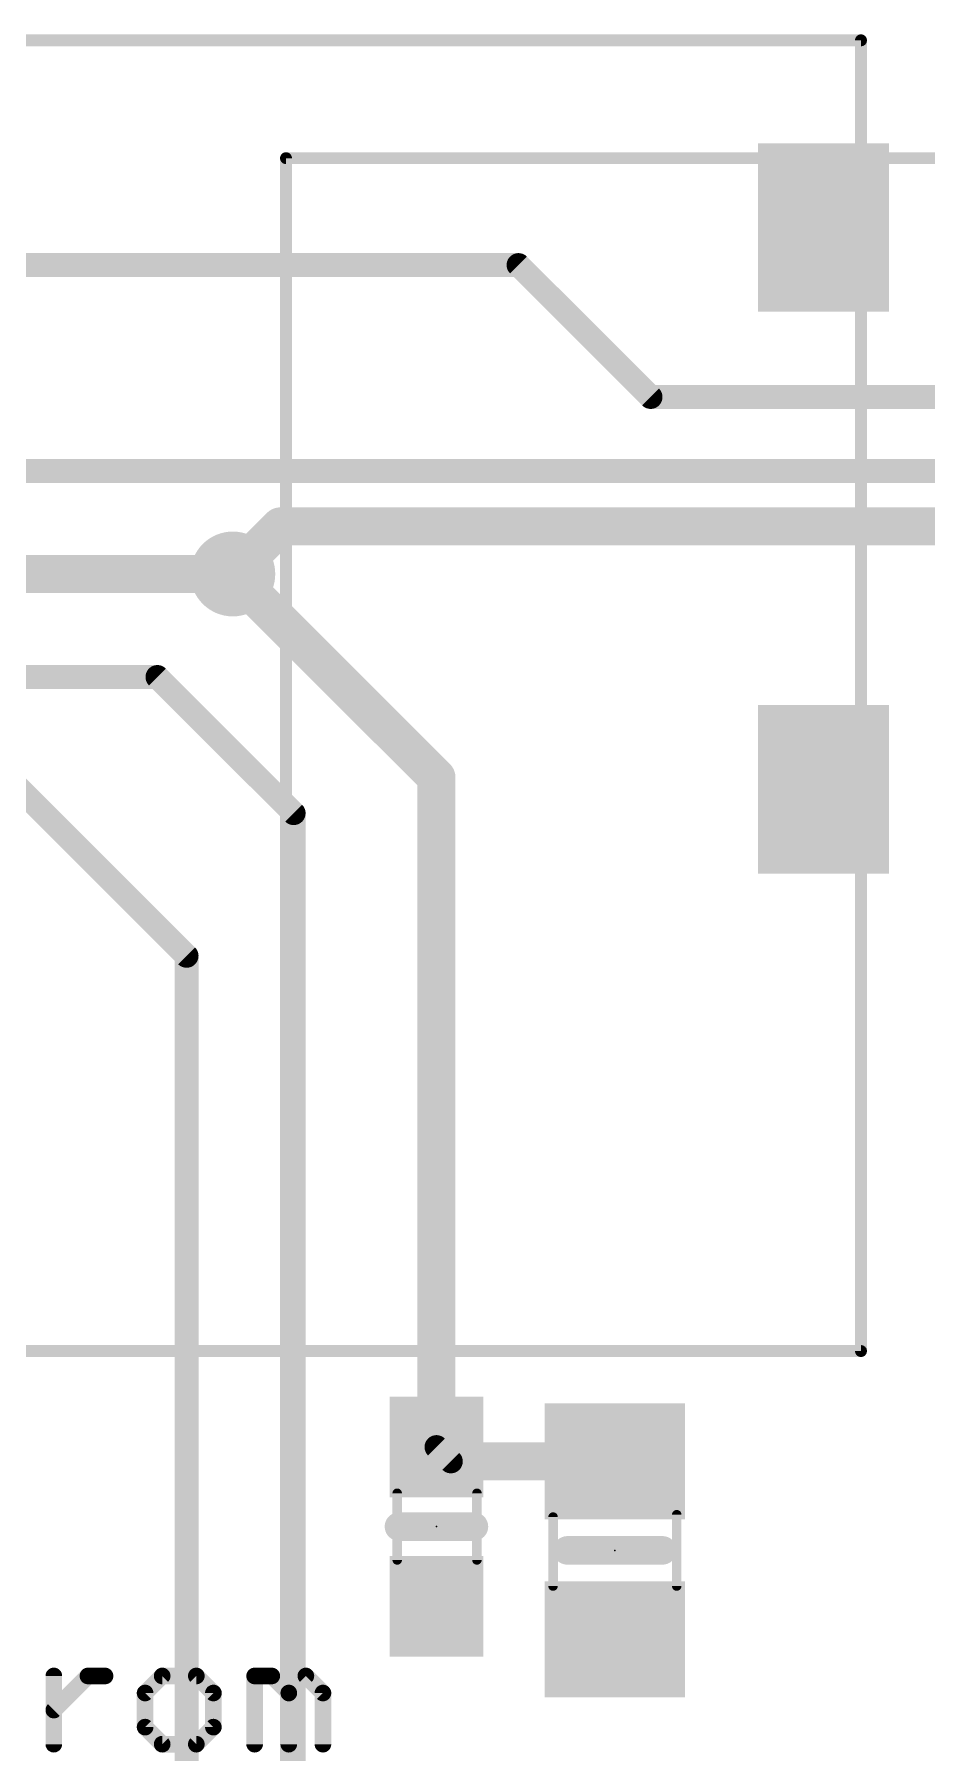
# Model space of a CAD drawing. Extents: x -9.9 to 50.1, y -10.4 to 42.4.
# Drawn here: x 1.93 to 11.46, y 12.44 to 30.8 of the extents above; entities that cross this region are included whole.
import ezdxf

# ---------------------------------------------------------------- set-up
doc = ezdxf.new("R2010")
doc.units = 0
for name, color, linetype in [('1', 12, 'CONTINUOUS'), ('16', 5, 'CONTINUOUS'), ('18', 110, 'CONTINUOUS'), ('21', 40, 'CONTINUOUS'), ('22', 6, 'CONTINUOUS'), ('23', 53, 'CONTINUOUS'), ('51', 253, 'CONTINUOUS')]:
    doc.layers.add(name, color=color, linetype=linetype)

# ---------------------------------------------------------------- blocks, each defined once
blk = doc.blocks.new('RECT')
blk.add_solid([(-0.5, -0.5), (0.5, -0.5), (-0.5, 0.5), (0.5, 0.5)])
blk = doc.blocks.new('ROUNDV')
at = {"const_width": 0.5}
blk.add_lwpolyline([(0, -0.25, 1), (0, 0.25, 1), (0, -0.25)], format="xyb", dxfattribs=at)

msp = doc.modelspace()

# ---------------------------------------------------------------- linework, layer by layer
at = {"layer": '1'}
for points, const_width in [([(0.155, 28.334), (7.099, 28.334)], 0.254), ([(7.099, 28.334), (8.509, 26.924)], 0.254), ([(8.509, 26.924), (20.828, 26.924)], 0.254), ([(0.155, 26.134), (16.538, 26.134)], 0.254), ([(-0.245, 25.034), (4.049, 25.034)], 0.4064), ([(4.049, 25.034), (6.223, 22.86)], 0.4064), ([(1.27, 23.934), (3.244, 23.934)], 0.254), ([(3.244, 23.934), (4.699, 22.479)], 0.254), ([(3.556, 20.955), (1.677, 22.834)], 0.254), ([(6.223, 22.86), (6.223, 15.709)], 0.4064), ([(4.699, 22.479), (4.699, 11.811)], 0.254), ([(3.556, 11.557), (3.556, 20.955)], 0.254), ([(6.377, 15.555), (6.223, 15.709)], 0.254), ([(8.128, 15.555), (6.377, 15.555)], 0.4064)]:
    msp.add_lwpolyline(points, dxfattribs=dict(at, const_width=const_width))
for points, const_width in [([(7.1439, 28.3789, 1), (7.0541, 28.2891)], 0.127), ([(7.099, 28.2705, 1), (7.099, 28.3975)], 0.127), ([(8.509, 26.9875, 1), (8.509, 26.8605)], 0.127), ([(8.4641, 26.8791, 1), (8.5539, 26.9689)], 0.127), ([(4.1208, 25.1058, 1), (3.9772, 24.9622)], 0.2032), ([(4.049, 24.9324, 1), (4.049, 25.1356)], 0.2032), ([(3.2889, 23.9789, 1), (3.1991, 23.8891)], 0.127), ([(3.244, 23.8705, 1), (3.244, 23.9975)], 0.127), ([(6.3246, 22.86, 1), (6.1214, 22.86)], 0.2032), ([(6.1512, 22.7882, 1), (6.2948, 22.9318)], 0.2032), ([(4.7625, 22.479, 1), (4.6355, 22.479)], 0.127), ([(4.6541, 22.4341, 1), (4.7439, 22.5239)], 0.127), ([(3.6195, 20.955, 1), (3.4925, 20.955)], 0.127), ([(3.5111, 20.9101, 1), (3.6009, 20.9999)], 0.127), ([(6.1214, 15.709, 1), (6.3246, 15.709)], 0.2032), ([(6.2679, 15.7539, 1), (6.1781, 15.6641)], 0.127), ([(6.377, 15.6566, 1), (6.377, 15.4534)], 0.2032), ([(6.3321, 15.5101, 1), (6.4219, 15.5999)], 0.127), ([(8.128, 15.4534, 1), (8.128, 15.6566)], 0.2032)]:
    msp.add_lwpolyline(points, format="xyb", dxfattribs=dict(at, const_width=const_width))
at = {"layer": '16', "const_width": 0.4064}
for points in [[(4.049, 25.034), (4.557, 25.542)], [(21.884, 25.542), (4.557, 25.542)]]:
    msp.add_lwpolyline(points, dxfattribs=at)
at = {"layer": '16', "const_width": 0.2032}
for points in [[(4.557, 25.6436, 1), (4.557, 25.4404)], [(4.6288, 25.4702, 1), (4.4852, 25.6138)], [(3.9772, 25.1058, 1), (4.1208, 24.9622)]]:
    msp.add_lwpolyline(points, format="xyb", dxfattribs=at)
at = {"layer": '21'}
for points, const_width in [([(10.755, 30.734), (-3.645, 30.734)], 0.127), ([(10.755, 16.734), (10.755, 30.734)], 0.127), ([(-4.345, 16.734), (10.755, 16.734)], 0.127), ([(6.623, 14.859), (5.823, 14.859)], 0.3048), ([(8.636, 14.605), (7.62, 14.605)], 0.3048), ([(2.1385, 12.5349), (2.1385, 13.2637)], 0.1778), ([(2.1385, 12.8993), (2.5029, 13.2637)], 0.1778), ([(2.5029, 13.2637), (2.6851, 13.2637)], 0.1778), ([(3.2952, 13.2637), (3.113, 13.0815)], 0.1778), ([(3.6596, 13.2637), (3.2952, 13.2637)], 0.1778), ([(3.8417, 13.0815), (3.6596, 13.2637)], 0.1778), ([(4.2824, 12.5349), (4.2824, 13.2637)], 0.1778), ([(4.2824, 13.2637), (4.4646, 13.2637)], 0.1778), ([(4.4646, 13.2637), (4.6468, 13.0815)], 0.1778), ([(4.6468, 13.0815), (4.829, 13.2637)], 0.1778), ([(4.829, 13.2637), (5.0111, 13.0815)], 0.1778), ([(3.113, 13.0815), (3.113, 12.7171)], 0.1778), ([(3.8417, 12.7171), (3.8417, 13.0815)], 0.1778), ([(4.6468, 13.0815), (4.6468, 12.5349)], 0.1778), ([(5.0111, 13.0815), (5.0111, 12.5349)], 0.1778), ([(3.113, 12.7171), (3.2952, 12.5349)], 0.1778), ([(3.6596, 12.5349), (3.8417, 12.7171)], 0.1778), ([(3.2952, 12.5349), (3.6596, 12.5349)], 0.1778)]:
    msp.add_lwpolyline(points, dxfattribs=dict(at, const_width=const_width))
for points, const_width in [([(10.7868, 30.734, 1), (10.7233, 30.734)], 0.0635), ([(10.755, 30.7023, 1), (10.755, 30.7658)], 0.0635), ([(10.7233, 16.734, 1), (10.7868, 16.734)], 0.0635), ([(10.755, 16.7023, 1), (10.755, 16.7658)], 0.0635), ([(5.823, 14.9352, 1), (5.823, 14.7828)], 0.1524), ([(6.623, 14.7828, 1), (6.623, 14.9352)], 0.1524), ([(7.62, 14.6812, 1), (7.62, 14.5288)], 0.1524), ([(8.636, 14.5288, 1), (8.636, 14.6812)], 0.1524), ([(2.1829, 13.2637, 1), (2.094, 13.2637)], 0.0889), ([(2.5029, 13.3081, 1), (2.5029, 13.2192)], 0.0889), ([(2.5343, 13.2322, 1), (2.4714, 13.2951)], 0.0889), ([(2.6851, 13.2192, 1), (2.6851, 13.3081)], 0.0889), ([(3.2952, 13.3081, 1), (3.2952, 13.2192)], 0.0889), ([(3.3266, 13.2322, 1), (3.2638, 13.2951)], 0.0889), ([(3.691, 13.2951, 1), (3.6281, 13.2322)], 0.0889), ([(3.6596, 13.2192, 1), (3.6596, 13.3081)], 0.0889), ([(4.3268, 13.2637, 1), (4.2379, 13.2637)], 0.0889), ([(4.2824, 13.3081, 1), (4.2824, 13.2192)], 0.0889), ([(4.496, 13.2951, 1), (4.4331, 13.2322)], 0.0889), ([(4.4646, 13.2192, 1), (4.4646, 13.3081)], 0.0889), ([(4.8604, 13.2951, 1), (4.7975, 13.2322)], 0.0889), ([(4.8604, 13.2322, 1), (4.7975, 13.2951)], 0.0889), ([(3.1574, 13.0815, 1), (3.0685, 13.0815)], 0.0889), ([(3.0816, 13.1129, 1), (3.1444, 13.05)], 0.0889), ([(3.8862, 13.0815, 1), (3.7973, 13.0815)], 0.0889), ([(3.8103, 13.05, 1), (3.8732, 13.1129)], 0.0889), ([(4.6912, 13.0815, 1), (4.6023, 13.0815)], 0.0889), ([(4.6153, 13.1129, 1), (4.6782, 13.05)], 0.0889), ([(4.6153, 13.05, 1), (4.6782, 13.1129)], 0.0889), ([(5.0556, 13.0815, 1), (4.9667, 13.0815)], 0.0889), ([(4.9797, 13.05, 1), (5.0426, 13.1129)], 0.0889), ([(2.1071, 12.9307, 1), (2.1699, 12.8678)], 0.0889), ([(3.0685, 12.7171, 1), (3.1574, 12.7171)], 0.0889), ([(3.1444, 12.7485, 1), (3.0816, 12.6857)], 0.0889), ([(3.7973, 12.7171, 1), (3.8862, 12.7171)], 0.0889), ([(3.8732, 12.6857, 1), (3.8103, 12.7485)], 0.0889), ([(2.094, 12.5349, 1), (2.1829, 12.5349)], 0.0889), ([(3.2952, 12.5793, 1), (3.2952, 12.4905)], 0.0889), ([(3.2638, 12.5035, 1), (3.3266, 12.5663)], 0.0889), ([(3.6281, 12.5663, 1), (3.691, 12.5035)], 0.0889), ([(3.6596, 12.4905, 1), (3.6596, 12.5793)], 0.0889), ([(4.2379, 12.5349, 1), (4.3268, 12.5349)], 0.0889), ([(4.6023, 12.5349, 1), (4.6912, 12.5349)], 0.0889), ([(4.9667, 12.5349, 1), (5.0556, 12.5349)], 0.0889)]:
    msp.add_lwpolyline(points, format="xyb", dxfattribs=dict(at, const_width=const_width))
at = {"layer": '22', "const_width": 0.127}
for points in [[(31.817, 29.475), (4.617, 29.475)], [(4.617, 29.475), (4.617, 2.275)]]:
    msp.add_lwpolyline(points, dxfattribs=at)
at = {"layer": '22', "const_width": 0.0635}
for points in [[(4.617, 29.5068, 1), (4.617, 29.4433)], [(4.6487, 29.475, 1), (4.5853, 29.475)]]:
    msp.add_lwpolyline(points, format="xyb", dxfattribs=at)
at = {"layer": '23'}
for p in [(10.795, 30.734), (6.223, 14.859), (8.128, 14.605)]:
    msp.add_point(p, dxfattribs=at)
at = {"layer": '51', "const_width": 0.1016}
for points in [[(5.804, 15.215), (5.804, 14.503)], [(6.655, 15.215), (6.655, 14.503)], [(7.468, 14.961), (7.468, 14.224)], [(8.788, 14.986), (8.788, 14.224)]]:
    msp.add_lwpolyline(points, dxfattribs=at)
at = {"layer": '51', "const_width": 0.0508}
for points in [[(5.8294, 15.215, 1), (5.7786, 15.215)], [(6.6804, 15.215, 1), (6.6296, 15.215)], [(7.4934, 14.961, 1), (7.4426, 14.961)], [(8.8134, 14.986, 1), (8.7626, 14.986)], [(5.7786, 14.503, 1), (5.8294, 14.503)], [(6.6296, 14.503, 1), (6.6804, 14.503)], [(7.4426, 14.224, 1), (7.4934, 14.224)], [(8.7626, 14.224, 1), (8.8134, 14.224)]]:
    msp.add_lwpolyline(points, format="xyb", dxfattribs=at)

# ---------------------------------------------------------------- block references
at = {"layer": '1', "xscale": 1.4, "yscale": 1.8}
for p in [(10.355, 28.734), (10.355, 22.734)]:
    msp.add_blockref('RECT', p, dxfattribs=at)
at = {"layer": '1', "xscale": 1.075, "rotation": 270}
for p in [(6.223, 15.709), (6.223, 14.009)]:
    msp.add_blockref('RECT', p, dxfattribs=at)
at = {"layer": '1', "xscale": 1.24, "yscale": 1.5, "rotation": 270}
for p in [(8.128, 15.555), (8.128, 13.655)]:
    msp.add_blockref('RECT', p, dxfattribs=at)
at = {"layer": '18', "xscale": 0.9064, "yscale": 0.9064}
msp.add_blockref('ROUNDV', (4.049, 25.034), dxfattribs=at)
msp.add_blockref('ROUNDV', (4.049, 25.034), dxfattribs=at)
at = {"layer": '51', "rotation": 270}
for p, xscale, yscale in [((6.2281, 15.4472), 0.5001, 0.95), ((8.1292, 15.3222), 0.7501, 1.4501), ((6.2281, 14.2788), 0.5001, 0.95), ((8.1292, 13.8744), 0.7501, 1.4501)]:
    msp.add_blockref('RECT', p, dxfattribs=dict(at, xscale=xscale, yscale=yscale))

doc.saveas('drawing.dxf')
